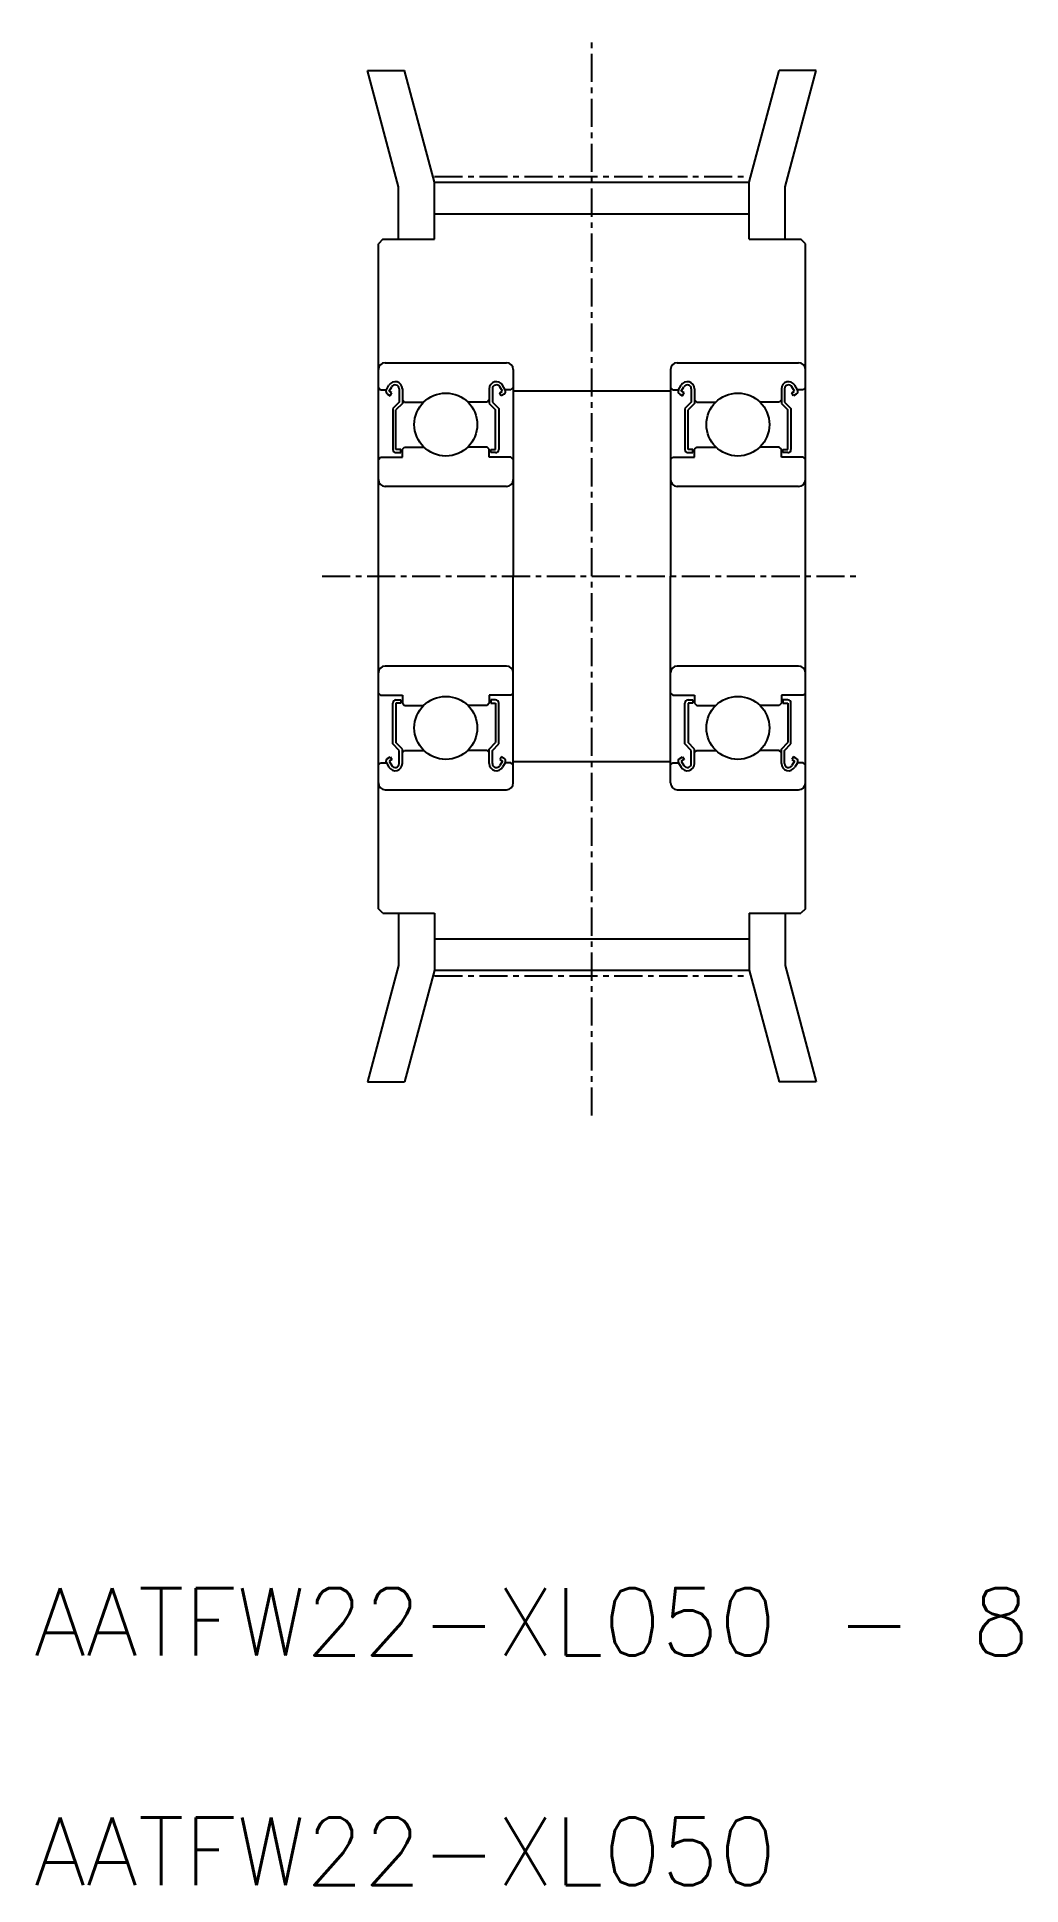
# Model space of a CAD drawing. Extents: x 22 to 65.8, y 0.3 to 82.6.
import ezdxf
from ezdxf.enums import TextEntityAlignment as Align

# ---------------------------------------------------------------- set-up
doc = ezdxf.new("R2010")
doc.units = 0
doc.linetypes.add('CENTER', pattern=[2, 1.25, -0.25, 0.25, -0.25])
doc.layers.get('0').update_dxf_attribs({"linetype": 'CONTINUOUS'})
doc.layers.add('CENTER', color=1, linetype='CONTINUOUS')
doc.styles.get("Standard").update_dxf_attribs({"font": 'txt.shx', "bigfont": 'bigfont.shx'})

msp = doc.modelspace()

# ---------------------------------------------------------------- linework, layer by layer
at = {"color": 7, "linetype": 'CONTINUOUS'}
for p, q in [((38.073, 75.887), (36.687, 81.063)), ((36.687, 81.063), (38.343, 81.063)), ((39.673, 76.098), (38.343, 81.063)), ((53.673, 76.098), (55.004, 81.063)), ((56.66, 81.063), (55.004, 81.063)), ((55.273, 75.887), (56.66, 81.063)), ((38.073, 73.563), (38.073, 75.887)), ((39.673, 76.098), (53.673, 76.098)), ((39.673, 73.563), (39.673, 76.098)), ((53.673, 73.563), (53.673, 76.098)), ((55.273, 73.563), (55.273, 75.887)), ((39.673, 74.698), (53.673, 74.698)), ((37.373, 73.563), (37.173, 73.363)), ((37.173, 43.763), (37.173, 73.363)), ((37.373, 73.563), (39.673, 73.563)), ((53.673, 73.563), (55.973, 73.563)), ((56.173, 73.363), (55.973, 73.563)), ((56.173, 43.763), (56.173, 73.363)), ((37.473, 68.063), (42.873, 68.063)), ((43.173, 67.763), (43.173, 58.563)), ((50.173, 67.763), (50.173, 58.563)), ((50.473, 68.063), (55.873, 68.063)), ((37.173, 66.963), (37.273, 66.863)), ((37.273, 66.863), (37.529, 66.863)), ((37.529, 66.863), (37.645, 67.059)), ((37.581, 66.669), (37.704, 66.598)), ((37.652, 66.792), (37.768, 66.988)), ((37.775, 66.721), (37.652, 66.792)), ((37.704, 66.598), (37.775, 66.721)), ((38.098, 66.9), (38.098, 66.313)), ((38.24, 66.9), (38.24, 66.254)), ((42.107, 66.9), (42.107, 66.254)), ((42.249, 66.9), (42.249, 66.313)), ((42.572, 66.721), (42.695, 66.792)), ((42.643, 66.598), (42.572, 66.721)), ((42.695, 66.792), (42.579, 66.988)), ((42.766, 66.669), (42.643, 66.598)), ((42.818, 66.863), (42.702, 67.059)), ((43.073, 66.863), (42.818, 66.863)), ((43.173, 66.963), (43.073, 66.863)), ((43.173, 66.813), (50.173, 66.813)), ((50.173, 66.963), (50.273, 66.863)), ((50.273, 66.863), (50.529, 66.863)), ((50.529, 66.863), (50.645, 67.059)), ((50.581, 66.669), (50.704, 66.598)), ((50.652, 66.792), (50.768, 66.988)), ((50.775, 66.721), (50.652, 66.792)), ((50.704, 66.598), (50.775, 66.721)), ((51.098, 66.9), (51.098, 66.313)), ((51.24, 66.9), (51.24, 66.254)), ((55.107, 66.9), (55.107, 66.254)), ((55.249, 66.9), (55.249, 66.313)), ((55.572, 66.721), (55.695, 66.792)), ((55.643, 66.598), (55.572, 66.721)), ((55.695, 66.792), (55.579, 66.988)), ((55.766, 66.669), (55.643, 66.598)), ((55.818, 66.863), (55.702, 67.059)), ((56.073, 66.863), (55.818, 66.863)), ((56.173, 66.963), (56.073, 66.863)), ((38.098, 66.313), (37.813, 66.029)), ((37.813, 66.029), (37.813, 64.205)), ((38.24, 66.254), (37.956, 65.97)), ((37.956, 64.205), (37.956, 65.97)), ((38.24, 66.413), (38.34, 66.313)), ((38.34, 66.313), (39.194, 66.313)), ((42.007, 66.313), (41.153, 66.313)), ((42.107, 66.413), (42.007, 66.313)), ((42.107, 66.254), (42.391, 65.97)), ((42.249, 66.313), (42.533, 66.029)), ((42.391, 64.205), (42.391, 65.97)), ((42.533, 66.029), (42.533, 64.205)), ((51.098, 66.313), (50.813, 66.029)), ((50.813, 66.029), (50.813, 64.205)), ((51.24, 66.254), (50.956, 65.97)), ((50.956, 64.205), (50.956, 65.97)), ((51.24, 66.413), (51.34, 66.313)), ((51.34, 66.313), (52.194, 66.313)), ((55.007, 66.313), (54.153, 66.313)), ((55.107, 66.413), (55.007, 66.313)), ((55.107, 66.254), (55.391, 65.97)), ((55.249, 66.313), (55.533, 66.029)), ((55.391, 64.205), (55.391, 65.97)), ((55.533, 66.029), (55.533, 64.205)), ((43.173, 65.463), (43.173, 65.463)), ((56.173, 65.463), (56.173, 65.463)), ((38.169, 64.205), (37.956, 64.205)), ((38.169, 64.063), (38.169, 64.205)), ((38.24, 64.213), (38.34, 64.313)), ((38.24, 63.863), (38.24, 64.213)), ((38.34, 64.313), (39.194, 64.313)), ((42.007, 64.313), (41.153, 64.313)), ((42.107, 64.213), (42.007, 64.313)), ((42.107, 63.863), (42.107, 64.213)), ((42.178, 64.205), (42.391, 64.205)), ((42.178, 64.063), (42.178, 64.205)), ((51.169, 64.205), (50.956, 64.205)), ((51.169, 64.063), (51.169, 64.205)), ((51.24, 64.213), (51.34, 64.313)), ((51.24, 63.863), (51.24, 64.213)), ((51.34, 64.313), (52.194, 64.313)), ((55.007, 64.313), (54.153, 64.313)), ((55.107, 64.213), (55.007, 64.313)), ((55.107, 63.863), (55.107, 64.213)), ((55.178, 64.205), (55.391, 64.205)), ((55.178, 64.063), (55.178, 64.205)), ((37.173, 63.763), (37.273, 63.863)), ((37.273, 63.863), (38.24, 63.863)), ((37.956, 64.063), (38.169, 64.063)), ((43.073, 63.863), (42.107, 63.863)), ((42.391, 64.063), (42.178, 64.063)), ((43.173, 63.763), (43.073, 63.863)), ((50.173, 63.763), (50.273, 63.863)), ((50.273, 63.863), (51.24, 63.863)), ((50.956, 64.063), (51.169, 64.063)), ((56.073, 63.863), (55.107, 63.863)), ((55.391, 64.063), (55.178, 64.063)), ((56.173, 63.763), (56.073, 63.863)), ((42.873, 62.563), (37.473, 62.563)), ((43.173, 63.163), (43.174, 63.163)), ((55.873, 62.563), (50.473, 62.563)), ((56.173, 63.163), (56.174, 63.163)), ((43.173, 49.363), (43.173, 58.563)), ((50.173, 49.363), (50.173, 58.563)), ((42.873, 54.563), (37.473, 54.563)), ((55.873, 54.563), (50.473, 54.563)), ((37.173, 53.363), (37.273, 53.263)), ((37.273, 53.263), (38.24, 53.263)), ((37.813, 51.097), (37.813, 52.921)), ((37.956, 53.063), (38.169, 53.063)), ((37.956, 52.921), (37.956, 51.156)), ((38.169, 52.921), (37.956, 52.921)), ((38.169, 53.063), (38.169, 52.921)), ((38.24, 53.263), (38.24, 52.913)), ((38.24, 52.913), (38.34, 52.813)), ((38.34, 52.813), (39.194, 52.813)), ((42.007, 52.813), (41.153, 52.813)), ((42.107, 52.913), (42.007, 52.813)), ((42.107, 53.263), (42.107, 52.913)), ((43.073, 53.263), (42.107, 53.263)), ((42.178, 53.063), (42.178, 52.921)), ((42.391, 53.063), (42.178, 53.063)), ((42.178, 52.921), (42.391, 52.921)), ((42.391, 52.921), (42.391, 51.156)), ((42.533, 51.097), (42.533, 52.921)), ((43.173, 53.363), (43.073, 53.263)), ((50.173, 53.363), (50.273, 53.263)), ((50.273, 53.263), (51.24, 53.263)), ((50.813, 51.097), (50.813, 52.921)), ((50.956, 53.063), (51.169, 53.063)), ((50.956, 52.921), (50.956, 51.156)), ((51.169, 52.921), (50.956, 52.921)), ((51.169, 53.063), (51.169, 52.921)), ((51.24, 53.263), (51.24, 52.913)), ((51.24, 52.913), (51.34, 52.813)), ((51.34, 52.813), (52.194, 52.813)), ((55.007, 52.813), (54.153, 52.813)), ((55.107, 52.913), (55.007, 52.813)), ((55.107, 53.263), (55.107, 52.913)), ((56.073, 53.263), (55.107, 53.263)), ((55.178, 53.063), (55.178, 52.921)), ((55.391, 53.063), (55.178, 53.063)), ((55.178, 52.921), (55.391, 52.921)), ((55.391, 52.921), (55.391, 51.156)), ((55.533, 51.097), (55.533, 52.921)), ((56.173, 53.363), (56.073, 53.263)), ((38.098, 50.813), (37.813, 51.097)), ((38.24, 50.872), (37.956, 51.156)), ((42.107, 50.872), (42.391, 51.156)), ((42.249, 50.813), (42.533, 51.097)), ((51.098, 50.813), (50.813, 51.097)), ((51.24, 50.872), (50.956, 51.156)), ((55.107, 50.872), (55.391, 51.156)), ((55.249, 50.813), (55.533, 51.097)), ((37.173, 50.163), (37.273, 50.263)), ((37.273, 50.263), (37.529, 50.263)), ((37.529, 50.263), (37.645, 50.067)), ((37.581, 50.457), (37.704, 50.528)), ((37.775, 50.405), (37.652, 50.334)), ((37.652, 50.334), (37.768, 50.138)), ((37.704, 50.528), (37.775, 50.405)), ((38.098, 50.226), (38.098, 50.813)), ((38.24, 50.226), (38.24, 50.872)), ((38.24, 50.713), (38.34, 50.813)), ((38.34, 50.813), (39.194, 50.813)), ((42.007, 50.813), (41.153, 50.813)), ((42.107, 50.713), (42.007, 50.813)), ((42.107, 50.226), (42.107, 50.872)), ((42.249, 50.226), (42.249, 50.813)), ((42.643, 50.528), (42.572, 50.405)), ((42.572, 50.405), (42.695, 50.334)), ((42.695, 50.334), (42.579, 50.138)), ((42.766, 50.457), (42.643, 50.528)), ((42.818, 50.263), (42.702, 50.067)), ((43.073, 50.263), (42.818, 50.263)), ((43.173, 50.163), (43.073, 50.263)), ((43.173, 50.313), (50.173, 50.313)), ((50.173, 50.163), (50.273, 50.263)), ((50.273, 50.263), (50.529, 50.263)), ((50.529, 50.263), (50.645, 50.067)), ((50.581, 50.457), (50.704, 50.528)), ((50.775, 50.405), (50.652, 50.334)), ((50.652, 50.334), (50.768, 50.138)), ((50.704, 50.528), (50.775, 50.405)), ((51.098, 50.226), (51.098, 50.813)), ((51.24, 50.226), (51.24, 50.872)), ((51.24, 50.713), (51.34, 50.813)), ((51.34, 50.813), (52.194, 50.813)), ((55.007, 50.813), (54.153, 50.813)), ((55.107, 50.713), (55.007, 50.813)), ((55.107, 50.226), (55.107, 50.872)), ((55.249, 50.226), (55.249, 50.813)), ((55.643, 50.528), (55.572, 50.405)), ((55.572, 50.405), (55.695, 50.334)), ((55.695, 50.334), (55.579, 50.138)), ((55.766, 50.457), (55.643, 50.528)), ((55.818, 50.263), (55.702, 50.067)), ((56.073, 50.263), (55.818, 50.263)), ((56.173, 50.163), (56.073, 50.263)), ((37.473, 49.063), (42.873, 49.063)), ((50.473, 49.063), (55.873, 49.063)), ((37.373, 43.563), (37.173, 43.763)), ((56.173, 43.763), (55.973, 43.563)), ((37.373, 43.563), (39.673, 43.563)), ((38.073, 43.563), (38.073, 41.239)), ((39.673, 43.563), (39.673, 41.028)), ((53.673, 43.563), (53.673, 41.028)), ((53.673, 43.563), (55.973, 43.563)), ((55.273, 43.563), (55.273, 41.239)), ((39.673, 42.428), (53.673, 42.428)), ((38.073, 41.239), (36.687, 36.063)), ((55.273, 41.239), (56.66, 36.063)), ((39.673, 41.028), (38.343, 36.063)), ((39.673, 41.028), (53.673, 41.028)), ((53.673, 41.028), (55.004, 36.063)), ((36.687, 36.063), (38.343, 36.063)), ((56.66, 36.063), (55.004, 36.063))]:
    msp.add_line(p, q, dxfattribs=at)
for centre in [(40.173, 65.313), (53.173, 65.313), (40.173, 51.813), (53.173, 51.813)]:
    msp.add_circle(centre, 1.4, dxfattribs=at)
for centre, radius, start, end in [((37.473, 67.763), 0.3, 90, 180), ((42.873, 67.763), 0.3, 0, 90), ((50.473, 67.763), 0.3, 90, 180), ((55.873, 67.763), 0.3, 0, 90), ((37.652, 66.792), 0.142, 149.99035, 240.00186), ((37.921, 66.9), 0.319, 0, 150.00027), ((37.921, 66.9), 0.177, 0, 150.00316), ((42.426, 66.9), 0.319, 29.99973, 180), ((42.426, 66.9), 0.177, 29.99684, 180), ((42.695, 66.792), 0.142, 299.99814, 30.00965), ((50.652, 66.792), 0.142, 149.99035, 240.00186), ((50.921, 66.9), 0.319, 0, 150.00027), ((50.921, 66.9), 0.177, 0, 150.00316), ((55.426, 66.9), 0.319, 29.99973, 180), ((55.426, 66.9), 0.177, 29.99684, 180), ((55.695, 66.792), 0.142, 299.99814, 30.00965), ((37.956, 64.205), 0.142, 180.00005, 270.00003), ((42.391, 64.205), 0.142, 269.99997, 359.99995), ((50.956, 64.205), 0.142, 180.00005, 270.00003), ((55.391, 64.205), 0.142, 269.99997, 359.99995), ((37.473, 62.863), 0.3, 180, 270), ((42.873, 62.863), 0.3, 270, 0), ((50.473, 62.863), 0.3, 180, 270), ((55.873, 62.863), 0.3, 270, 0), ((37.473, 54.263), 0.3, 90, 180), ((42.873, 54.263), 0.3, 0, 90), ((50.473, 54.263), 0.3, 90, 180), ((55.873, 54.263), 0.3, 0, 90), ((37.956, 52.921), 0.142, 89.99997, 179.99995), ((42.391, 52.921), 0.142, 0.00005, 90.00003), ((50.956, 52.921), 0.142, 89.99997, 179.99995), ((55.391, 52.921), 0.142, 0.00005, 90.00003), ((37.652, 50.334), 0.142, 119.99814, 210.00965), ((37.921, 50.226), 0.319, 209.99973, 0), ((37.921, 50.226), 0.177, 209.99684, 0), ((42.426, 50.226), 0.319, 180, 330.00027), ((42.426, 50.226), 0.177, 180, 330.00316), ((42.695, 50.334), 0.142, 329.99035, 60.00186), ((50.652, 50.334), 0.142, 119.99814, 210.00965), ((50.921, 50.226), 0.319, 209.99973, 0), ((50.921, 50.226), 0.177, 209.99684, 0), ((55.426, 50.226), 0.319, 180, 330.00027), ((55.426, 50.226), 0.177, 180, 330.00316), ((55.695, 50.334), 0.142, 329.99035, 60.00186), ((37.473, 49.363), 0.3, 180, 270), ((42.873, 49.363), 0.3, 270, 0), ((50.473, 49.363), 0.3, 180, 270), ((55.873, 49.363), 0.3, 270, 0)]:
    msp.add_arc(centre, radius, start, end, dxfattribs=at)
at = {"layer": 'CENTER', "color": 1, "linetype": 'CENTER'}
for p, q in [((46.673, 34.563), (46.673, 82.563)), ((39.673, 76.348), (53.673, 76.348)), ((34.673, 58.563), (58.673, 58.563)), ((39.673, 40.778), (53.673, 40.778))]:
    msp.add_line(p, q, dxfattribs=at)

# ---------------------------------------------------------------- texts
at = {"color": 7, "linetype": 'CONTINUOUS'}
for s, p in [('AATFW22-XL050 - 8', (21.852, 9.634)), ('AATFW22-XL050', (21.852, -0.586))]:
    msp.add_text(s, height=3, dxfattribs=at).set_placement(p, align=Align.BOTTOM_LEFT)

doc.saveas('drawing.dxf')
